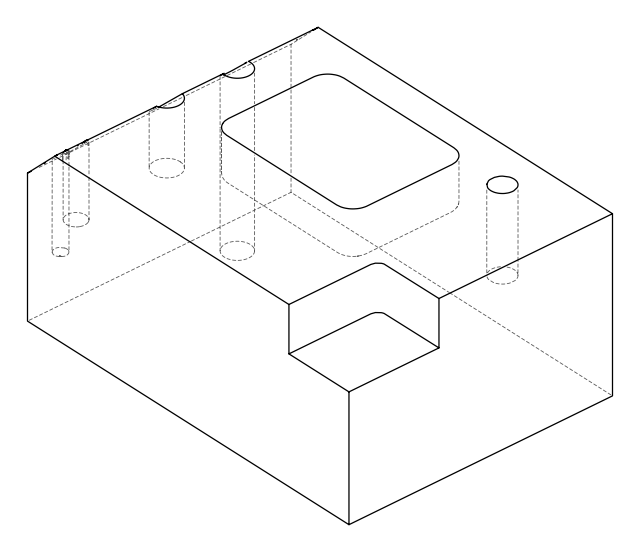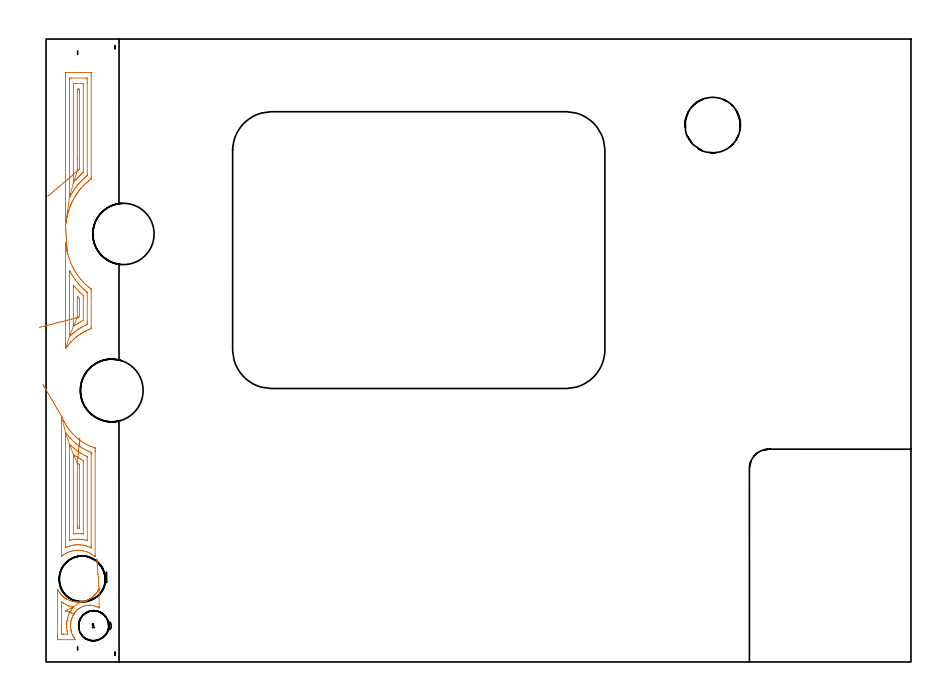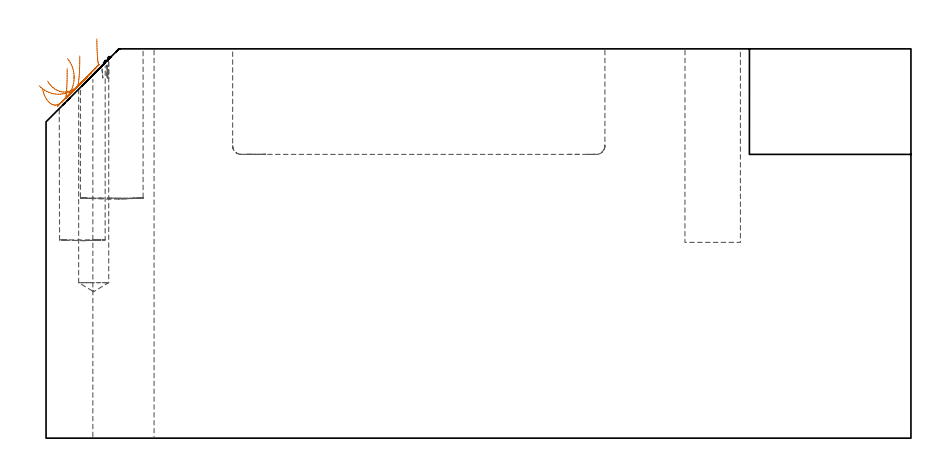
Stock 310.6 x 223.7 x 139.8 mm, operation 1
(PLAN: 14 operations, 12 tool changes, 50.8 min)
(1 AREA_MILL | FG_CHAMFER_SURFACE | UGT0205_001 | 16.79 min | 76610 mm3)
(2 MILL_CORNER_NOTCH_RECTANGULAR | CORNER_NOTCH_RECTANGULAR | NXT0201_011 | Follow Part, ap 3, ae 75% | 17.89 min | 167561 mm3)
(3 MILL_RECTANGULAR_POCKET | POCKET_RECTANGULAR_STRAIGHT | NXT0201_007 | Follow Part, ap 6.25, ae 75% | 11.91 min | 496334 mm3)
(4 MILL_BLIND_HOLE_FROM_SOLID_MATERIAL | STEP1POCKET | NXT0201_012 | Spiral | 1.12 min | 21620 mm3)
(5 BORE_BLIND_HOLE | STEP1POCKET | UGT0332_076 | 0.29 min | 0 mm3)
(6 SPOT_DRILL | STEP1HOLE | NXT0321_9005460120000 | 0.05 min | 148 mm3)
(7 SPOT_DRILL_1 | STEP1POCKET_1 | NXT0321_9005460120000 | 0.03 min | 0 mm3)
(8 DRILL_BLIND_HOLE_INTO_CENTER | STEP1HOLE | NXT0301_029 | 0.04 min | 137 mm3)
(9 GUN_DRILL_THROUGH_HOLE | STEP1HOLE | UGT0307_001 | 0.62 min | 2562 mm3)
(10 SPADE_DRILL_TO_ENLARGE_THROUGH_HOLE | STEP1HOLE | UGT0306_004 | 0.59 min | 17013 mm3)
(11 DRILL_TO_ENLARGE_THROUGH_HOLE | STEP1HOLE | UGT0301_053 | 0.6 min | 32619 mm3)
(12 DRILL_BLIND_HOLE_INTO_CENTER_1 | STEP1POCKET_1 | UGT0301_220 | 0.34 min | 6948 mm3)
(13 INDEXABLE_INSERT_DRILL_BLIND_HOLE_FROM_SOLID | STEP1POCKET_2 | NXT0302_004 | 0.27 min | 11951 mm3)
(14 INDEXABLE_INSERT_DRILL_BLIND_HOLE_FROM_SOLID_1 | STEP1POCKET_3 | NXT0302_016 | 0.23 min | 19887 mm3)
(TOOL UGT0205_001 | Chamfer Mill 20 x 3 x 45 deg. | D20 FL50 Z2)
(TOOL NXT0201_011 | ENDMILL 12mm [2P460-1200-NA 1630] | D12 FL38 Z6)
(TOOL NXT0201_007 | ENDMILL 25mm [R216.25-25050GCK54P 1620] | D25 R3 FL54 Z5)
(TOOL NXT0201_012 | ENDMILL 16mm [2P460-1600-NA 1630] | D16 FL38 Z6)
(TOOL UGT0332_076 | 19.75 mm Rough Boring Bar | D19.75)
(TOOL NXT0321_9005460120000 | NC Spot Drill, 142deg, 12mm, Carbide, Uncoated | D12 PA142 FL30 Z2)
(TOOL NXT0301_029 | Carbide Drill 5.8mm [860.1-0580-017A1-MM 2214] | D5.8 PA140 FL28 Z2)
(TOOL UGT0307_001 | Gun Drill 5 mm | D5 PA130 FL24 Z1)
(TOOL UGT0306_004 | Spade Drill 13.5mm | D13.5 PA132 FL10 Z2)
(TOOL UGT0301_053 | Twist Drill 22 mm | D22 PA118 FL150 Z2)
(TOOL UGT0301_220 | Twist Drill 10.8 mm | D10.8 PA118 FL92 Z2)
(TOOL NXT0302_004 | Index. Insert Drill 16.5mm [880-D1650L20-05] | D16.5 PA176 FL83 Z2)
(TOOL NXT0302_016 | Index. Insert Drill 22.5mm [880-D2250L25-03] | D22.5 PA176 FL68 Z2)
(OP 1 AREA_MILL, part 2 of 2)
X6.988 Y113.038 Z122.088
X6.986 Y113.19 Z122.086
X6.985 Y149.915 Z122.085
X6.986 Y150.714 Z122.086
X7.061 Y150.103 Z122.161
X7.09 Y149.868 Z122.19
X7.097 Y149.82 Z122.197
X7.138 Y149.566 Z122.238
X7.246 Y148.927 Z122.346
X7.27 Y148.795 Z122.37
X7.422 Y148.034 Z122.522
X7.497 Y147.674 Z122.597
X7.62 Y147.14 Z122.72
X7.786 Y146.492 Z122.886
X7.854 Y146.247 Z122.954
X8.03 Y145.639 Z123.13
X8.12 Y145.353 Z123.22
X8.163 Y145.22 Z123.263
X8.43 Y144.46 Z123.53
X8.679 Y143.811 Z123.779
X8.779 Y143.566 Z123.879
X8.923 Y143.224 Z124.023
X9.169 Y142.673 Z124.269
X9.375 Y142.22 Z124.475
X9.594 Y141.78 Z124.694
X9.815 Y141.348 Z124.915
X10.067 Y140.886 Z125.167
X10.407 Y140.293 Z125.507
X10.595 Y139.993 Z125.695
X10.708 Y139.818 Z125.808
X11.189 Y139.099 Z126.289
X11.6 Y138.506 Z126.7
X11.829 Y138.206 Z126.929
X12.492 Y137.371 Z127.592
X12.542 Y137.312 Z127.642
X13.028 Y136.777 Z128.128
X13.356 Y136.419 Z128.456
X13.385 Y136.389 Z128.485
X14.274 Y135.526 Z129.374
X14.317 Y135.486 Z129.417
X15.17 Y134.757 Z130.27
X15.321 Y134.632 Z130.421
X16.062 Y134.074 Z131.162
X16.15 Y134.005 Z131.25
X16.197 Y133.967 Z131.297
X16.208 Y133.89 Z131.308
X16.211 Y133.739 Z131.311
X16.213 Y133.588 Z131.313
X16.215 Y132.845 Z131.315
Y130.906
X16.214 Y120.185 Z131.314
X16.213 Y120.032 Z131.313
X16.208 Y119.728 Z131.308
X16.206 Y119.702 Z131.306
X16.201 Y119.698 Z131.301
X16.184 Y119.688 Z131.284
X15.548 Y119.444 Z130.648
X15.281 Y119.333 Z130.381
X15.17 Y119.284 Z130.27
X14.668 Y119.053 Z129.768
X14.277 Y118.867 Z129.377
X14.067 Y118.762 Z129.167
X13.661 Y118.551 Z128.761
X13.484 Y118.452 Z128.584
X13.385 Y118.394 Z128.485
X12.922 Y118.121 Z128.022
X12.492 Y117.862 Z127.592
X12.367 Y117.783 Z127.467
X12.171 Y117.657 Z127.271
X11.838 Y117.419 Z126.938
X11.6 Y117.247 Z126.7
X11.323 Y117.041 Z126.423
X10.957 Y116.764 Z126.057
X10.818 Y116.653 Z125.918
X10.708 Y116.561 Z125.808
X10.334 Y116.244 Z125.434
X9.907 Y115.87 Z125.007
X9.859 Y115.826 Z124.959
X9.815 Y115.785 Z124.915
X9.407 Y115.386 Z124.507
X8.992 Y114.977 Z124.092
X8.958 Y114.942 Z124.058
X8.923 Y114.904 Z124.023
X8.533 Y114.473 Z123.633
X8.184 Y114.084 Z123.284
X8.112 Y114.001 Z123.212
X8.03 Y113.903 Z123.13
X7.713 Y113.508 Z122.813
X7.46 Y113.19 Z122.56
X7.061 Y112.668 Z122.161
X7. Y112.59 Z122.1
X8.406 Y116.877 Z123.506
X8.402 Y116.997 Z123.502
X8.401 Y117.079 Z123.501
X8.4 Y117.287 Z123.5
Y117.657
Y140.286
Y140.515
X8.403 Y140.602 Z123.503
X8.406 Y140.653 Z123.506
X8.407 Y140.657 Z123.507
X8.438 Y140.605 Z123.538
X8.487 Y140.516 Z123.587
X8.518 Y140.456 Z123.618
X8.581 Y140.335 Z123.681
X8.765 Y139.993 Z123.865
X8.923 Y139.707 Z124.023
X9.278 Y139.099 Z124.378
X9.815 Y138.234 Z124.915
X9.833 Y138.206 Z124.933
X9.868 Y138.153 Z124.968
X10.447 Y137.312 Z125.547
X10.708 Y136.949 Z125.808
X11.122 Y136.419 Z126.222
X11.6 Y135.826 Z126.7
X11.867 Y135.526 Z126.967
X12.492 Y134.846 Z127.592
X12.7 Y134.632 Z127.8
X13.385 Y133.973 Z128.485
X13.636 Y133.739 Z128.736
X14.277 Y133.187 Z129.377
X14.679 Y132.845 Z129.779
X14.756 Y132.777 Z129.856
X14.794 Y132.741 Z129.894
X14.795 Y132.714 Z129.895
X14.798 Y132.583 Z129.898
X14.8 Y132.322 Z129.9
Y122.124
X14.797 Y121.604 Z129.897
X14.793 Y121.231 Z129.893
X14.445 Y121.063 Z129.545
X14.277 Y120.982 Z129.377
X13.845 Y120.77 Z128.945
X13.385 Y120.537 Z128.485
X13.254 Y120.469 Z128.354
X13.011 Y120.337 Z128.111
X12.681 Y120.148 Z127.781
X12.492 Y120.037 Z127.592
X12.124 Y119.813 Z127.224
X11.6 Y119.489 Z126.7
X11.572 Y119.472 Z126.672
X11.532 Y119.444 Z126.632
X11.054 Y119.097 Z126.154
X10.708 Y118.843 Z125.808
X10.54 Y118.718 Z125.64
X10.321 Y118.551 Z125.421
X10.041 Y118.325 Z125.141
X9.815 Y118.138 Z124.915
X9.556 Y117.916 Z124.656
X9.26 Y117.657 Z124.36
X9.084 Y117.496 Z124.184
X8.923 Y117.346 Z124.023
X8.623 Y117.064 Z123.723
X8.487 Y116.938 Z123.587
X8.406 Y116.877 Z123.506
X9.815 Y120.451 Z124.915
X9.814 Y121.231 Z124.914
Y134.632
X9.815 Y135.367 Z124.915
X10.413 Y134.632 Z125.513
X10.708 Y134.275 Z125.808
X11.189 Y133.739 Z126.289
X11.6 Y133.294 Z126.7
X12.044 Y132.845 Z127.144
X12.492 Y132.414 Z127.592
X12.988 Y131.952 Z128.088
X13.385 Y131.592 Z128.485
X13.386 Y131.059 Z128.486
Y123.018
X13.385 Y122.68 Z128.485
X12.445 Y122.172 Z127.545
X12.361 Y122.124 Z127.461
X11.882 Y121.842 Z126.982
X11.6 Y121.672 Z126.7
X11.328 Y121.503 Z126.428
X10.899 Y121.231 Z125.999
X10.786 Y121.152 Z125.886
X10.708 Y121.096 Z125.808
X9.815 Y120.451 Z124.915
X11.233 Y123.651 Z126.333
X11.232 Y123.658 Z126.332
X11.23 Y123.688 Z126.33
X11.228 Y123.787 Z126.328
Y123.911
Y130.537
X11.23 Y131.059 Z126.33
X11.232 Y131.169 Z126.332
X11.233 Y131.178 Z126.333
X11.264 Y131.156 Z126.364
X11.374 Y131.059 Z126.474
X11.6 Y130.844 Z126.7
X11.946 Y130.508 Z127.046
X11.965 Y130.488 Z127.065
X11.968 Y130.454 Z127.068
X11.97 Y130.389 Z127.07
X11.972 Y130.289 Z127.072
Y130.165
X11.971 Y124.172 Z127.071
X11.97 Y124.107 Z127.07
X11.967 Y124.076 Z127.067
X11.964 Y124.066 Z127.064
X11.948 Y124.053 Z127.048
X11.713 Y123.911 Z126.813
X11.443 Y123.758 Z126.543
X11.26 Y123.658 Z126.36
X11.233 Y123.651 Z126.333
X10.601 Y123.488 Z125.754
X9.922 Y123.314 Z125.234
X9.203 Y123.129 Z124.777
X8.447 Y122.935 Z124.386
X7.661 Y122.733 Z124.066
X6.851 Y122.525 Z123.817
X6.024 Y122.313 Z123.641
X5.184 Y122.097 Z123.541
X4.34 Y121.88 Z123.517
X3.496 Y121.663 Z123.569
X2.66 Y121.449 Z123.697
X1.838 Y121.238 Z123.899
X1.037 Y121.032 Z124.175
X0.261 Y120.832 Z124.521
X-0.482 Y120.642 Z124.937
X-1.187 Y120.46 Z125.417
X-1.849 Y120.29 Z125.959
X-2.463 Y120.133 Z126.559
G0 X7.585 Y147.458 Z132.705
G1 X7.586 Y147.441 Z131.833
X7.582 Y147.5 Z130.962
X7.574 Y147.635 Z130.1
X7.56 Y147.844 Z129.253
X7.543 Y148.125 Z128.428
X7.52 Y148.478 Z127.63
X7.494 Y148.898 Z126.866
X7.463 Y149.384 Z126.142
X7.428 Y149.93 Z125.463
X7.39 Y150.534 Z124.834
X7.349 Y151.19 Z124.261
X7.304 Y151.893 Z123.746
X7.257 Y152.638 Z123.296
X7.207 Y153.42 Z122.912
X7.156 Y154.232 Z122.597
X7.103 Y155.069 Z122.355
X7.049 Y155.923 Z122.187
X6.994 Y156.789 Z122.094
X6.985 Y156.968 Z122.085
Y210.726
X6.987 Y211.467 Z122.087
X6.989 Y211.616 Z122.089
X6.992 Y211.668 Z122.092
X6.997 Y211.69 Z122.097
X7.022 Y211.692 Z122.122
X7.138 Y211.696 Z122.238
X7.797 Y211.7 Z122.897
X8.03 Z123.13
X15.829 Z130.929
X16.062 Y211.697 Z131.162
X16.14 Y211.694 Z131.24
X16.196 Y211.69 Z131.296
X16.208 Y211.618 Z131.308
X16.211 Y211.467 Z131.311
X16.213 Y211.315 Z131.313
X16.215 Y210.573 Z131.315
Y210.421
X16.214 Y173.791 Z131.314
X16.213 Y173.638 Z131.313
X16.211 Y173.536 Z131.311
X16.208 Y173.459 Z131.308
X16.188 Y173.432 Z131.288
X16.062 Y173.337 Z131.162
X15.897 Y173.214 Z130.997
X15.674 Y173.049 Z130.774
X15.391 Y172.828 Z130.491
X15.17 Y172.65 Z130.27
X14.9 Y172.426 Z130.
X14.583 Y172.156 Z129.683
X14.421 Y172.012 Z129.521
X14.277 Y171.879 Z129.377
X13.96 Y171.58 Z129.06
X13.632 Y171.263 Z128.732
X13.509 Y171.138 Z128.609
X13.385 Y171.009 Z128.485
X13.077 Y170.678 Z128.177
X12.793 Y170.369 Z127.893
X12.652 Y170.21 Z127.752
X12.492 Y170.025 Z127.592
X12.244 Y169.725 Z127.344
X12.041 Y169.476 Z127.141
X11.848 Y169.227 Z126.948
X11.6 Y168.902 Z126.7
X11.465 Y168.717 Z126.565
X11.369 Y168.582 Z126.469
X11.101 Y168.188 Z126.201
X10.766 Y167.689 Z125.866
X10.743 Y167.653 Z125.843
X10.708 Y167.597 Z125.808
X10.404 Y167.099 Z125.504
X10.223 Y166.795 Z125.323
X10.074 Y166.536 Z125.174
X9.815 Y166.075 Z124.915
X9.755 Y165.962 Z124.855
X9.724 Y165.902 Z124.824
X9.46 Y165.364 Z124.56
X9.289 Y165.009 Z124.389
X9.174 Y164.757 Z124.274
X8.923 Y164.199 Z124.023
X8.898 Y164.14 Z123.998
X8.887 Y164.115 Z123.987
X8.643 Y163.502 Z123.743
X8.534 Y163.222 Z123.634
X8.399 Y162.853 Z123.499
X8.212 Y162.328 Z123.312
X8.166 Y162.192 Z123.266
X8.03 Y161.764 Z123.13
X7.955 Y161.51 Z123.055
X7.933 Y161.435 Z123.033
X7.762 Y160.81 Z122.862
X7.692 Y160.541 Z122.792
X7.581 Y160.097 Z122.681
X7.478 Y159.648 Z122.578
X7.417 Y159.369 Z122.517
X7.29 Y158.755 Z122.39
X7.266 Y158.626 Z122.366
X7.138 Y157.863 Z122.238
X7.003 Y156.85 Z122.103
X6.994 Y156.789 Z122.094
X8.411 Y166.759 Z123.511
X8.406 Y166.774 Z123.506
X8.403 Y166.795 Z123.503
X8.401 Y166.838 Z123.501
X8.4 Y167.319 Z123.5
Y167.689
Y208.416
Y208.786
X8.403 Y209.306 Z123.503
X8.407 Y209.68 Z123.507
X8.903 Y209.699 Z124.003
X8.923 Y209.7 Z124.023
X14.277 Y209.699 Z129.377
X14.793 Y209.68 Z129.893
X14.798 Y209.158 Z129.898
X14.8 Y207.893 Z129.9
Y175.206
X14.798 Y174.836 Z129.898
X14.795 Y174.706 Z129.895
X14.794 Y174.676 Z129.894
X14.781 Y174.653 Z129.881
X14.734 Y174.611 Z129.834
X14.608 Y174.505 Z129.708
X14.277 Y174.232 Z129.377
X14.12 Y174.1 Z129.22
X13.937 Y173.943 Z129.037
X13.646 Y173.682 Z128.746
X13.385 Y173.444 Z128.485
X13.182 Y173.253 Z128.282
X12.97 Y173.049 Z128.07
X12.733 Y172.809 Z127.833
X12.492 Y172.562 Z127.592
X12.296 Y172.353 Z127.396
X12.113 Y172.156 Z127.213
X11.871 Y171.885 Z126.971
X11.6 Y171.577 Z126.7
X11.456 Y171.407 Z126.556
X11.337 Y171.263 Z126.437
X11.059 Y170.911 Z126.159
X10.708 Y170.464 Z125.808
X10.667 Y170.41 Z125.767
X10.636 Y170.369 Z125.736
X10.297 Y169.886 Z125.397
X10.012 Y169.476 Z125.112
X9.933 Y169.358 Z125.033
X9.815 Y169.178 Z124.915
X9.584 Y168.813 Z124.684
X9.441 Y168.582 Z124.541
X9.246 Y168.258 Z124.346
X8.923 Y167.712 Z124.023
X8.91 Y167.689 Z124.01
X8.747 Y167.386 Z123.847
X8.603 Y167.115 Z123.703
X8.436 Y166.795 Z123.536
X8.427 Y166.779 Z123.527
X8.411 Y166.759 Z123.511
X9.815 Y172.035 Z124.915
X9.814 Y172.156 Z124.914
Y206.999
X9.815 Y207.69 Z124.915
X10.012 Y207.696 Z125.112
X10.708 Y207.699 Z125.808
X10.9 Y207.7 Z126.
X12.686 Y207.699 Z127.786
X13.385 Y207.69 Z128.485
X13.386 Y206.999 Z128.486
Y176.623
X13.385 Y175.825 Z128.485
X13.338 Y175.777 Z128.438
X13.288 Y175.73 Z128.388
X12.87 Y175.352 Z127.97
X12.492 Y175.01 Z127.592
X12.402 Y174.926 Z127.502
X12.309 Y174.836 Z127.409
X11.956 Y174.48 Z127.056
X11.6 Y174.117 Z126.7
X11.515 Y174.028 Z126.615
X11.436 Y173.943 Z126.536
X11.09 Y173.56 Z126.19
X10.708 Y173.134 Z125.808
X10.668 Y173.089 Z125.768
X10.636 Y173.049 Z125.736
X10.27 Y172.594 Z125.37
X9.918 Y172.156 Z125.018
X9.815 Y172.035 Z124.915
X11.235 Y176.269 Z126.335
X11.232 Y176.623 Z126.332
X11.229 Y176.994 Z126.329
X11.228 Y180.969 Z126.328
X11.229 Y204.691 Z126.329
X11.231 Y205.213 Z126.331
X11.235 Y205.578 Z126.335
X11.241 Y205.69 Z126.341
X11.357 Y205.693 Z126.457
X11.6 Y205.697 Z126.7
X11.762 Y205.695 Z126.862
X11.892 Y205.69 Z126.992
X11.965 Y205.682 Z127.065
X11.967 Y205.585 Z127.067
X11.97 Y205.213 Z127.07
X11.972 Y204.84 Z127.072
Y204.319
X11.971 Y177.145 Z127.071
X11.969 Y177.014 Z127.069
X11.966 Y176.95 Z127.066
X11.963 Y176.923 Z127.063
X11.623 Y176.6 Z126.723
X11.6 Y176.579 Z126.7
X11.235 Y176.269 Z126.335
X10.689 Y175.804 Z125.837
X10.113 Y175.314 Z125.404
X9.509 Y174.801 Z125.038
X8.884 Y174.269 Z124.742
X8.242 Y173.722 Z124.52
X7.587 Y173.165 Z124.371
X6.925 Y172.602 Z124.298
X6.26 Y172.037 Z124.301
X5.598 Y171.474 Z124.38
X4.944 Y170.918 Z124.535
X4.303 Y170.372 Z124.764
X3.68 Y169.842 Z125.065
X3.078 Y169.33 Z125.436
X2.504 Y168.842 Z125.875
X1.961 Y168.38 Z126.378
X1.454 Y167.948 Z126.941
X0.985 Y167.55 Z127.56
X0.56 Y167.188 Z128.231
G0 Z149.8
X-1.216 Y99.806
Z125.09
G1 X-1. Y99.438 Z124.329
X-0.751 Y99.013 Z123.609
X-0.472 Y98.536 Z122.934
X-0.164 Y98.01 Z122.31
X0.171 Y97.44 Z121.741
X0.529 Y96.828 Z121.232
X0.909 Y96.181 Z120.787
X1.306 Y95.503 Z120.409
X1.719 Y94.798 Z120.101
X2.144 Y94.074 Z119.865
X2.577 Y93.334 Z119.704
X3.016 Y92.585 Z119.617
X3.457 Y91.833 Z119.607
X3.897 Y91.082 Z119.673
X4.332 Y90.339 Z119.814
X4.76 Y89.61 Z120.03
X5.176 Y88.9 Z120.319
X5.578 Y88.214 Z120.678
X5.601 Y88.174 Z120.701
X5.629 Y88.116 Z120.729
X5.802 Y87.725 Z120.902
X6.005 Y87.281 Z121.105
X6.245 Y86.769 Z121.345
X6.442 Y86.387 Z121.542
X6.663 Y85.969 Z121.763
X6.939 Y85.494 Z122.039
X7.138 Y85.162 Z122.238
X7.491 Y84.601 Z122.591
X7.704 Y84.276 Z122.804
X8.03 Y83.81 Z123.13
X8.105 Y83.707 Z123.205
X8.33 Y83.407 Z123.43
X8.791 Y82.814 Z123.891
X8.923 Y82.652 Z124.023
X9.577 Y81.92 Z124.677
X9.815 Y81.664 Z124.915
X10.465 Y81.027 Z125.565
X10.708 Y80.804 Z125.808
X11.467 Y80.133 Z126.567
X11.6 Y80.028 Z126.7
X12.054 Y79.679 Z127.154
X12.492 Y79.35 Z127.592
X12.644 Y79.24 Z127.744
X13.385 Y78.781 Z128.485
X14.114 Y78.347 Z129.214
X14.277 Y78.258 Z129.377
X14.466 Y78.157 Z129.566
X15.17 Y77.81 Z130.27
X16.005 Y77.453 Z131.105
X16.062 Y77.431 Z131.162
X16.099 Y77.417 Z131.199
X16.955 Y77.122 Z132.055
X17.453 Y76.954 Z132.553
X17.567 Y76.913 Z132.667
X17.616 Y76.896 Z132.716
X17.622 Y76.785 Z132.722
X17.625 Y76.56 Z132.725
X17.629 Y75.885 Z132.729
Y75.666
X17.628 Y38.362 Z132.728
X17.627 Y38.143 Z132.727
X17.624 Y37.928 Z132.724
X17.622 Y37.834 Z132.722
X17.561 Y37.871 Z132.661
X17.213 Y38.143 Z132.313
X16.955 Y38.324 Z132.055
X16.39 Y38.708 Z131.49
X16.062 Y38.895 Z131.162
X15.808 Y39.036 Z130.908
X15.381 Y39.24 Z130.481
X15.17 Y39.329 Z130.27
X14.683 Y39.523 Z129.783
X14.277 Y39.658 Z129.377
X13.426 Y39.888 Z128.526
X13.385 Y39.897 Z128.485
X13.229 Y39.93 Z128.329
X12.492 Y40.031 Z127.592
X12.378 Y40.044 Z127.478
X11.6 Y40.079 Z126.7
X11.447 Y40.082 Z126.547
X10.708 Y40.048 Z125.808
X10.597 Y40.04 Z125.697
X9.815 Y39.938 Z124.915
X9.808 Y39.937 Z124.908
X9.772 Y39.93 Z124.872
X9.087 Y39.765 Z124.187
X8.923 Y39.72 Z124.023
X8.624 Y39.631 Z123.724
X8.03 Y39.412 Z123.13
X7.764 Y39.303 Z122.864
X7.191 Y39.036 Z122.291
X7.157 Y39.017 Z122.257
X7.138 Y39.006 Z122.238
X6.596 Y38.685 Z121.696
X6.245 Y38.464 Z121.345
X6.054 Y38.334 Z121.154
X5.784 Y38.143 Z120.884
X5.712 Y38.086 Z120.812
X5.695 Y38.073 Z120.795
X5.611 Y38.012 Z120.711
X5.577 Y37.996 Z120.677
X5.575 Y38.031 Z120.675
X5.572 Y38.087 Z120.672
X5.571 Y38.818 Z120.671
X5.572 Y87.722 Z120.672
X5.573 Y87.954 Z120.673
X5.578 Y88.214 Z120.678
X6.994 Y82.428 Z122.094
X7.011 Y82.407 Z122.111
X7.138 Y82.246 Z122.238
X7.388 Y81.92 Z122.488
X8.03 Y81.096 Z123.13
X8.087 Y81.027 Z123.187
X8.59 Y80.467 Z123.69
X8.893 Y80.133 Z123.993
X9.815 Y79.229 Z124.915
X9.962 Y79.093 Z125.062
X10.708 Y78.447 Z125.808
X10.827 Y78.347 Z125.927
X11.6 Y77.761 Z126.7
X12.014 Y77.453 Z127.114
X12.492 Y77.152 Z127.592
X13.272 Y76.673 Z128.372
X13.385 Y76.607 Z128.485
X13.467 Y76.56 Z128.567
X14.277 Y76.138 Z129.377
X14.59 Y75.98 Z129.69
X15.17 Y75.719 Z130.27
X15.289 Y75.666 Z130.389
X16.062 Y75.368 Z131.162
X16.142 Y75.336 Z131.242
X16.187 Y75.316 Z131.287
X16.206 Y75.306 Z131.306
X16.208 Y75.23 Z131.308
X16.213 Y74.925 Z131.313
X16.214 Y74.773 Z131.314
X16.215 Y74.62 Z131.315
X16.214 Y41.564 Z131.314
X16.212 Y41.411 Z131.312
X16.208 Y41.107 Z131.308
X16.197 Y40.975 Z131.297
X16.154 Y40.993 Z131.254
X16.062 Y41.033 Z131.162
X15.678 Y41.208 Z130.778
X15.17 Y41.402 Z130.27
X14.809 Y41.533 Z129.909
X14.298 Y41.696 Z129.398
X14.277 Y41.701 Z129.377
X14.219 Y41.716 Z129.319
X13.385 Y41.908 Z128.485
X13.155 Y41.947 Z128.255
X12.492 Y42.033 Z127.592
X12.153 Y42.056 Z127.253
X11.6 Y42.078 Z126.7
X11.244 Y42.073 Z126.344
X10.708 Y42.047 Z125.808
X10.406 Y42.018 Z125.506
X9.815 Y41.939 Z124.915
X9.622 Y41.91 Z124.722
X8.923 Y41.759 Z124.023
X8.888 Y41.751 Z123.988
X8.753 Y41.716 Z123.853
X8.205 Y41.541 Z123.305
X8.03 Y41.479 Z123.13
X7.554 Y41.3 Z122.654
X7.138 Y41.125 Z122.238
X7.046 Y41.088 Z122.146
X6.992 Y41.068 Z122.092
X6.986 Y41.716 Z122.086
Y82.225
X6.988 Y82.327 Z122.088
X6.992 Y82.407 Z122.092
X6.994 Y82.428 Z122.094
X8.408 Y78.16 Z123.508
X8.47 Y78.104 Z123.57
X8.576 Y78.005 Z123.676
X8.712 Y77.875 Z123.812
X8.923 Y77.674 Z124.023
X9.16 Y77.453 Z124.26
X9.815 Y76.88 Z124.915
X10.198 Y76.56 Z125.298
X10.708 Y76.168 Z125.808
X11.375 Y75.666 Z126.475
X11.6 Y75.52 Z126.7
X12.002 Y75.264 Z127.102
X12.492 Y74.97 Z127.592
X12.826 Y74.773 Z127.926
X13.385 Y74.473 Z128.485
X14.023 Y74.134 Z129.123
X14.277 Y74.017 Z129.377
X14.58 Y73.88 Z129.68
X14.701 Y73.821 Z129.801
X14.794 Y73.774 Z129.894
X14.795 Y73.748 Z129.895
X14.798 Y73.618 Z129.898
X14.8 Y73.356 Z129.9
Y43.873
X14.798 Y43.699 Z129.898
X14.796 Y43.636 Z129.896
X14.794 Y43.608 Z129.894
X14.777 Y43.607 Z129.877
X13.98 Y43.801 Z129.08
X13.64 Y43.875 Z128.74
X13.385 Y43.918 Z128.485
X12.898 Y43.991 Z127.998
X12.492 Y44.034 Z127.592
X11.928 Y44.068 Z127.028
X11.6 Y44.078 Z126.7
X11.038 Y44.066 Z126.138
X10.708 Y44.048 Z125.808
X10.21 Y44.001 Z125.31
X9.815 Y43.948 Z124.915
X9.428 Y43.891 Z124.528
X8.923 Y43.782 Z124.023
X8.695 Y43.731 Z123.795
X8.51 Y43.688 Z123.61
X8.444 Y43.674 Z123.544
X8.411 Y43.668 Z123.511
X8.406 Y43.693 Z123.506
X8.404 Y43.773 Z123.504
X8.401 Y44.026 Z123.501
X8.4 Y48.271 Z123.5
Y77.453
X8.403 Y77.974 Z123.503
X8.406 Y78.149 Z123.506
X8.408 Y78.16 Z123.508
X9.815 Y74.559 Z124.915
X10.729 Y73.88 Z125.829
X11.6 Y73.342 Z126.7
X12.182 Y72.986 Z127.282
X12.492 Y72.812 Z127.592
X12.881 Y72.597 Z127.981
X13.385 Y72.323 Z128.485
X13.386 Y72.094 Z128.486
Y46.185
X13.385 Y45.948 Z128.485
X12.646 Y46.029 Z127.746
X12.492 Y46.04 Z127.592
X11.702 Y46.082 Z126.802
X11.6 Y46.081 Z126.7
X10.83 Y46.061 Z125.93
X10.708 Y46.053 Z125.808
X10.006 Y45.992 Z125.106
X9.815 Y45.976 Z124.915
X9.814 Y46.183 Z124.914
Y46.185
Y73.88
X9.815 Y74.559 Z124.915
X11.234 Y71.364 Z126.334
X11.253 Y71.357 Z126.353
X11.533 Y71.199 Z126.633
X11.898 Y70.985 Z126.998
X11.936 Y70.961 Z127.036
X11.965 Y70.938 Z127.065
X11.967 Y70.92 Z127.067
X11.97 Y70.829 Z127.07
X11.972 Y70.306 Z127.072
Y69.933
X11.971 Y48.864 Z127.071
X11.97 Y48.493 Z127.07
X11.965 Y48.12 Z127.065
X11.964 Y48.082 Z127.064
X11.945 Y48.08 Z127.045
X11.895 Y48.079 Z126.995
X11.249 Y48.088 Z126.349
X11.235 Y48.167 Z126.335
X11.232 Y48.339 Z126.332
X11.229 Y48.864 Z126.329
X11.228 Y49.236 Z126.328
X11.229 Y71.199 Z126.329
X11.23 Y71.3 Z126.33
X11.232 Y71.35 Z126.332
X11.234 Y71.364 Z126.334
X11.317 Y72.224 Z126.456
X11.4 Y73.07 Z126.652
X11.48 Y73.895 Z126.923
X11.558 Y74.694 Z127.264
X11.633 Y75.46 Z127.674
X11.704 Y76.188 Z128.15
X11.771 Y76.872 Z128.688
X11.832 Y77.507 Z129.283
X11.889 Y78.087 Z129.932
X11.94 Y78.609 Z130.629
X11.985 Y79.069 Z131.369
X12.023 Y79.462 Z132.147
X12.055 Y79.787 Z132.956
X12.08 Y80.04 Z133.79
X12.097 Y80.22 Z134.644
X12.107 Y80.325 Z135.51
X12.11 Y80.355 Z136.382
X12.106 Y80.309 Z137.253
G0 Z149.8
X18.24 Y37.014
Z143.367
G1 X18.248 Y36.912 Z142.501
X18.261 Y36.735 Z141.647
X18.279 Y36.484 Z140.812
X18.303 Y36.162 Z140.001
X18.333 Y35.77 Z139.222
X18.367 Y35.312 Z138.481
X18.406 Y34.792 Z137.781
X18.449 Y34.212 Z137.131
X18.496 Y33.579 Z136.533
X18.547 Y32.896 Z135.993
X18.601 Y32.168 Z135.514
X18.658 Y31.402 Z135.102
X18.718 Y30.602 Z134.757
X18.779 Y29.776 Z134.484
X18.842 Y28.929 Z134.284
X18.907 Y28.068 Z134.159
X18.971 Y27.2 Z134.109
X19.036 Y26.33 Z134.136
X19.039 Y26.285 Z134.139
X19.042 Y26.226 Z134.142
X19.043 Y26.073 Z134.143
Y25.635
Y19.971
X19.04 Y19.667 Z134.14
X19.036 Y19.465 Z134.136
X19.034 Y19.412 Z134.134
X18.36 Y19.761 Z133.46
X17.847 Y19.971 Z132.947
X17.486 Y20.092 Z132.586
X17. Y20.229 Z132.1
X16.955 Y20.24 Z132.055
X16.797 Y20.274 Z131.897
X16.062 Y20.361 Z131.162
X15.966 Y20.37 Z131.066
X15.561 Y20.374 Z130.661
X15.17 Y20.364 Z130.27
X15.085 Y20.359 Z130.185
X14.419 Y20.274 Z129.519
X14.299 Y20.252 Z129.399
X14.277 Y20.247 Z129.377
X13.601 Y20.058 Z128.701
X13.385 Y19.984 Z128.485
X13.127 Y19.891 Z128.227
X12.955 Y19.812 Z128.055
X12.492 Y19.583 Z127.592
X12.361 Y19.512 Z127.461
X12.146 Y19.381 Z127.246
X11.825 Y19.156 Z126.925
X11.6 Y18.99 Z126.7
X11.324 Y18.764 Z126.424
X11.019 Y18.487 Z126.119
X10.865 Y18.33 Z125.965
X10.708 Y18.157 Z125.808
X10.45 Y17.852 Z125.55
X10.258 Y17.594 Z125.358
X10.077 Y17.332 Z125.177
X9.815 Y16.904 Z124.915
X9.742 Y16.774 Z124.842
X9.704 Y16.701 Z124.804
X9.453 Y16.169 Z124.553
X9.305 Y15.807 Z124.405
X9.202 Y15.527 Z124.302
X9.116 Y15.263 Z124.216
X9.026 Y14.914 Z124.126
X9.015 Y14.867 Z124.115
X9.007 Y14.829 Z124.107
X8.923 Y14.408 Z124.023
X8.869 Y14.074 Z123.969
X8.863 Y14.02 Z123.963
X8.806 Y13.244 Z123.906
X8.805 Y13.127 Z123.905
X8.807 Y12.742 Z123.907
X8.831 Y12.325 Z123.931
X8.841 Y12.233 Z123.941
X8.923 Y11.595 Z124.023
X8.967 Y11.34 Z124.067
X8.972 Y11.315 Z124.072
X8.979 Y11.283 Z124.079
X9.097 Y10.813 Z124.197
X9.21 Y10.447 Z124.31
X9.385 Y9.984 Z124.485
X9.578 Y9.553 Z124.678
X9.654 Y9.392 Z124.754
X9.815 Y9.1 Z124.915
X10.016 Y8.76 Z125.116
X10.079 Y8.66 Z125.179
X10.211 Y8.467 Z125.311
X10.351 Y8.268 Z125.451
X10.534 Y8.019 Z125.634
X10.542 Y8.005 Z125.642
X10.541 Z125.641
X10.518 Y8.002 Z125.618
X10.474 Y8. Z125.574
X5.119 Z120.219
X4.46 Y8.002 Z119.56
X4.223 Y8.004 Z119.323
X4.172 Y8.01 Z119.272
X4.164 Y8.024 Z119.264
X4.161 Y8.066 Z119.261
X4.158 Y8.66 Z119.258
X4.157 Y8.963 Z119.257
Y25.875
X4.162 Y25.93 Z119.26
X4.212 Y25.834 Z119.31
X4.226 Y25.811 Z119.323
X4.286 Y25.704 Z119.384
X4.568 Y25.253 Z119.667
X4.872 Y24.812 Z119.971
X5.1 Y24.52 Z120.2
X5.298 Y24.295 Z120.396
X5.368 Y24.214 Z120.467
X5.647 Y23.919 Z120.746
X5.799 Y23.778 Z120.897
X5.989 Y23.602 Z121.088
X6.23 Y23.401 Z121.329
X6.344 Y23.306 Z121.444
X6.691 Y23.04 Z121.789
X6.709 Y23.026 Z121.807
X6.814 Y22.954 Z121.913
X6.879 Y22.911 Z121.977
X7.138 Y22.752 Z122.234
X7.318 Y22.641 Z122.418
X7.359 Y22.619 Z122.459
X7.767 Y22.398 Z122.867
X8.321 Y22.134 Z123.421
X8.656 Y22.004 Z123.756
X9.098 Y21.862 Z124.198
X9.544 Y21.741 Z124.644
X9.988 Y21.647 Z125.088
X10.433 Y21.577 Z125.533
X10.877 Y21.532 Z125.977
X11.322 Y21.51 Z126.422
X11.767 Y21.512 Z126.867
X12.211 Y21.538 Z127.311
X12.656 Y21.588 Z127.756
X13.1 Y21.663 Z128.2
X13.546 Y21.763 Z128.646
X13.989 Y21.893 Z129.089
X14.679 Y22.134 Z129.779
X14.878 Y22.223 Z129.978
X15.326 Y22.444 Z130.426
X15.767 Y22.691 Z130.867
X16.29 Y23.026 Z131.39
X16.656 Y23.304 Z131.756
X17.011 Y23.603 Z132.111
X17.354 Y23.919 Z132.454
X17.544 Y24.118 Z132.644
X17.844 Y24.459 Z132.944
X18.128 Y24.812 Z133.228
X18.433 Y25.247 Z133.533
X18.711 Y25.705 Z133.811
X18.943 Y26.147 Z134.043
X18.999 Y26.268 Z134.099
X19.036 Y26.33 Z134.136
X18.987 Y26.242 Z134.087
X18.944 Y26.148 Z134.044
X18.71 Y25.703 Z133.81
X18.433 Y25.247 Z133.533
X18.127 Y24.811 Z133.227
X17.844 Y24.459 Z132.944
X17.545 Y24.118 Z132.645
X17.354 Y23.919 Z132.454
X17.353 Y23.918 Z132.453
X17.011 Y23.603 Z132.111
X16.656 Y23.304 Z131.756
X16.289 Y23.026 Z131.389
X15.767 Y22.691 Z130.867
X15.325 Y22.444 Z130.425
X14.878 Y22.223 Z129.978
X14.68 Y22.134 Z129.78
X13.989 Y21.893 Z129.089
X13.546 Y21.763 Z128.646
X13.385 Y21.727 Z128.485
X13.1 Y21.662 Z128.2
X12.921 Y21.633 Z128.021
X12.656 Y21.588 Z127.756
X12.397 Y21.559 Z127.497
X9.757 Y19.662 Z124.857
X9.755 Y19.658 Z124.855
X9.725 Y19.617 Z124.825
X9.66 Y19.536 Z124.76
X9.537 Y19.381 Z124.637
X9.274 Y19.03 Z124.374
X8.923 Y18.513 Z124.023
X8.913 Y18.497 Z124.013
X8.907 Y18.487 Z124.007
X8.589 Y17.928 Z123.689
X8.426 Y17.594 Z123.526
X8.299 Y17.325 Z123.399
X8.032 Y16.701 Z123.132
X8.03 Y16.697 Z123.13
X7.81 Y16.028 Z122.91
X7.753 Y15.807 Z122.853
X7.638 Y15.306 Z122.738
X7.561 Y14.914 Z122.661
X7.499 Y14.552 Z122.599
X7.465 Y14.305 Z122.565
X7.44 Y14.02 Z122.54
X7.418 Y13.74 Z122.518
X7.399 Y13.446 Z122.499
X7.391 Y13.127 Z122.491
X7.392 Y12.872 Z122.492
X7.42 Y12.233 Z122.52
X7.444 Y11.927 Z122.544
X7.524 Y11.34 Z122.624
X7.597 Y10.88 Z122.697
X7.778 Y10.04 Z122.878
X7.779 Y10.01 Z122.879
X7.732 Y10.007 Z122.832
X7.582 Y10.002 Z122.682
X6.245 Y10. Z121.345
X5.797 Y10.002 Z120.897
X5.618 Y10.008 Z120.718
X5.58 Y10.01 Z120.68
X5.577 Y10.075 Z120.677
X5.573 Y10.226 Z120.673
X5.572 Y10.447 Z120.672
X5.571 Y11.121 Z120.671
X5.572 Y21.168 Z120.672
X5.573 Y21.427 Z120.673
X5.576 Y21.557 Z120.676
X5.578 Y21.606 Z120.678
X5.635 Y21.565 Z120.735
X6.18 Y21.168 Z121.28
X6.245 Y21.124 Z121.345
X6.37 Y21.043 Z121.47
X7.138 Y20.608 Z122.238
X7.801 Y20.274 Z122.901
X8.03 Y20.178 Z123.13
X8.191 Y20.114 Z123.291
X8.923 Y19.884 Z124.023
X9.456 Y19.74 Z124.556
X9.642 Y19.698 Z124.742
X9.71 Y19.68 Z124.81
X9.748 Y19.667 Z124.848
X9.757 Y19.662 Z124.857
X7.114 Y18.487 Z122.214
X7.062 Y18.336 Z122.162
X6.992 Y18.189 Z122.092
X6.987 Y18.403 Z122.087
Y18.487
X6.989 Y18.524 Z122.089
X6.991 Y18.536 Z122.091
X6.998 Y18.538 Z122.098
X7.114 Y18.487 Z122.214
X7.68 Y18.242 Z122.832
X8.194 Y18.018 Z123.5
X8.653 Y17.819 Z124.215
X9.052 Y17.646 Z124.971
X9.39 Y17.499 Z125.761
X9.663 Y17.38 Z126.581
X9.87 Y17.29 Z127.424
X10.009 Y17.23 Z128.283
X10.078 Y17.2 Z129.152
Z130.025
X10.008 Y17.231 Z130.894
X9.868 Y17.291 Z131.753
X9.661 Y17.381 Z132.595
X9.387 Y17.5 Z133.415
X9.048 Y17.647 Z134.206
X8.648 Y17.821 Z134.961
X8.189 Y18.021 Z135.675
X7.674 Y18.244 Z136.343
G0 Z149.8
M5
M2
